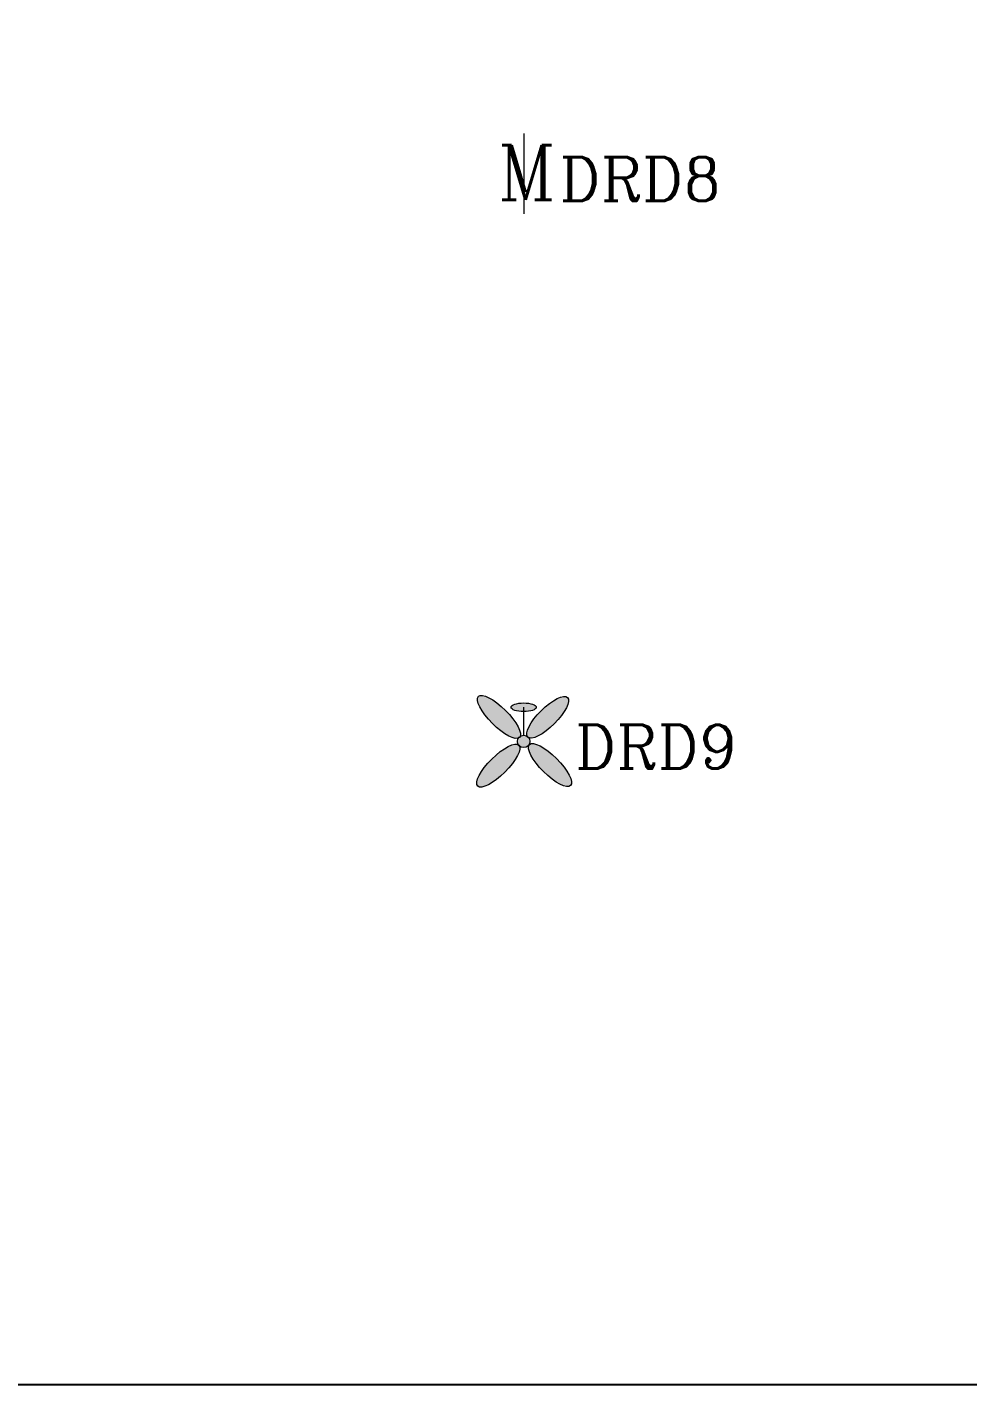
# Model space of a CAD drawing. Header units: inches. Extents: x -13775 to 9910, y -4933 to 5507.
# Drawn here: x -1359.8 to -1279.2, y -406.8 to -290.5 of the extents above; entities that cross this region are included whole.
import ezdxf

# ---------------------------------------------------------------- set-up
doc = ezdxf.new("R2010")
doc.units = ezdxf.units.IN
doc.header["$LTSCALE"] = 48
doc.header["$MEASUREMENT"] = 0
doc.layers.add('Boxes', color=7, linetype='Continuous')
doc.layers.add('WATTSTOPPER', color=160, linetype='Continuous', lineweight=0)

# ---------------------------------------------------------------- blocks, each defined once
blk = doc.blocks.new('DRD9')
h = blk.add_hatch(color=256)
edge = h.paths.add_edge_path()
edge.add_ellipse((2.06, 5.01), major_axis=(-1.7, -1.7), ratio=0.328678, start_angle=4.6093, end_angle=355.8727)
edge.add_arc((0, 2.94), 0.528, 39.1663, 52.3001, ccw=False)
edge = h.paths.add_edge_path()
edge.add_ellipse((-2.12, 5.04), major_axis=(-1.76, 1.76), ratio=0.317647, start_angle=188.2693, end_angle=532.4938)
edge.add_arc((0, 2.94), 0.528, 124.3085, 148.0933, ccw=False)
edge = h.paths.add_edge_path()
edge.add_ellipse((0, 5.86), major_axis=(-1.08, 0), ratio=0.34462, start_angle=90, end_angle=360)
edge.add_ellipse((0, 5.86), major_axis=(-1.08, 0), ratio=0.34462, start_angle=0, end_angle=90)
edge = h.paths.add_edge_path()
edge.add_ellipse((2.06, 5.01), major_axis=(-1.7, -1.7), ratio=0.328678, start_angle=355.8727, end_angle=364.6093, ccw=False)
edge.add_arc((0, 2.94), 0.528, 52.3001, 124.3085)
edge.add_ellipse((-2.12, 5.04), major_axis=(-1.76, 1.76), ratio=0.317647, start_angle=172.4938, end_angle=188.2693, ccw=False)
edge.add_arc((0, 2.94), 0.528, 148.0933, 180)
edge.add_arc((0, 2.94), 0.528, 180, 209.9611)
edge.add_ellipse((-2.17, 0.87), major_axis=(-1.76, -1.76), ratio=0.317647, start_angle=171.7874, end_angle=184.985, ccw=False)
edge.add_arc((0, 2.94), 0.528, 229.9017, 360)
edge.add_arc((0, 2.94), 0.528, 0, 39.1663)
edge = h.paths.add_edge_path()
edge.add_ellipse((2.26, 0.91), major_axis=(-1.76, 1.76), ratio=0.317647, start_angle=0, end_angle=360)
edge = h.paths.add_edge_path()
edge.add_ellipse((-2.17, 0.87), major_axis=(-1.76, -1.76), ratio=0.317647, start_angle=184.985, end_angle=531.7874)
edge.add_arc((0, 2.94), 0.528, 209.9611, 229.9017, ccw=False)
blk.add_line((0, 3.46), (0, 5.86))
blk.add_circle((0, 2.94), 0.528)
for centre, major_axis, ratio in [((-2.12, 5.04), (-1.76, 1.76), 0.317647), ((2.06, 5.01), (-1.7, -1.7), 0.328678), ((0, 5.86), (-1.08, 0), 0.34462), ((-2.17, 0.87), (-1.76, -1.76), 0.317647), ((2.26, 0.91), (-1.76, 1.76), 0.317647)]:
    blk.add_ellipse(centre, major_axis=major_axis, ratio=ratio)
at = {"insert": (4.4, 4.36), "char_height": 3.75, "width": 10.6529, "attachment_point": 1}
blk.add_mtext('{\\Fcomplex|c0;DRD9}', dxfattribs=at)
blk = doc.blocks.new('DRD8')
blk.add_line((0, 6.86), (0, 0))
at = {"attachment_point": 1}
for s, insert, char_height, width in [('{\\Fcomplex|c0;M}', (-2.25, 5.87), 4.6875, 13.3161), ('{\\Fcomplex|c0;DRD8}', (3.07, 4.85), 3.75, 10.6529)]:
    blk.add_mtext(s, dxfattribs=dict(at, insert=insert, char_height=char_height, width=width))
at = {"flags": 1}
blk.add_attdef('WATTSTOPPER', (2.93, -0.24), '', height=0.001, dxfattribs=at)

msp = doc.modelspace()

# ---------------------------------------------------------------- linework, layer by layer
at = {"layer": 'Boxes'}
msp.add_lwpolyline([(-1440.31, -27.53), (-912.13, -27.53), (-912.13, -406.79), (-1440.31, -406.79)], close=True, dxfattribs=at)

# ---------------------------------------------------------------- block references
at = {"layer": 'WATTSTOPPER'}
for name, p in [('DRD8', (-1317.24, -306.51)), ('DRD9', (-1317.24, -354.63))]:
    msp.add_blockref(name, p, dxfattribs=at)

doc.saveas('drawing.dxf')
